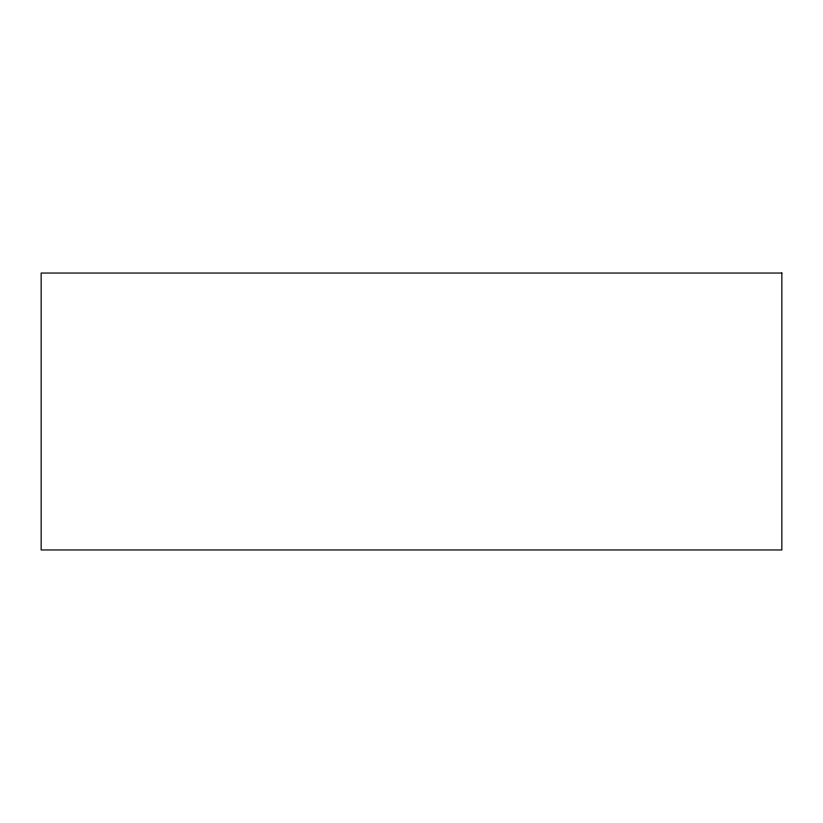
<?xml version="1.0" encoding="UTF-8"?>
<svg xmlns="http://www.w3.org/2000/svg" width="823" height="823" viewBox="0 0 823 823"><rect width="100%" height="100%" fill="white"/><g stroke="black" fill="none" stroke-linecap="round" stroke-linejoin="round"><path stroke-width="1.23" d="M781.85 273.041L41.15 273.041L41.15 549.959L781.85 549.959L781.85 273.041"/></g></svg>
